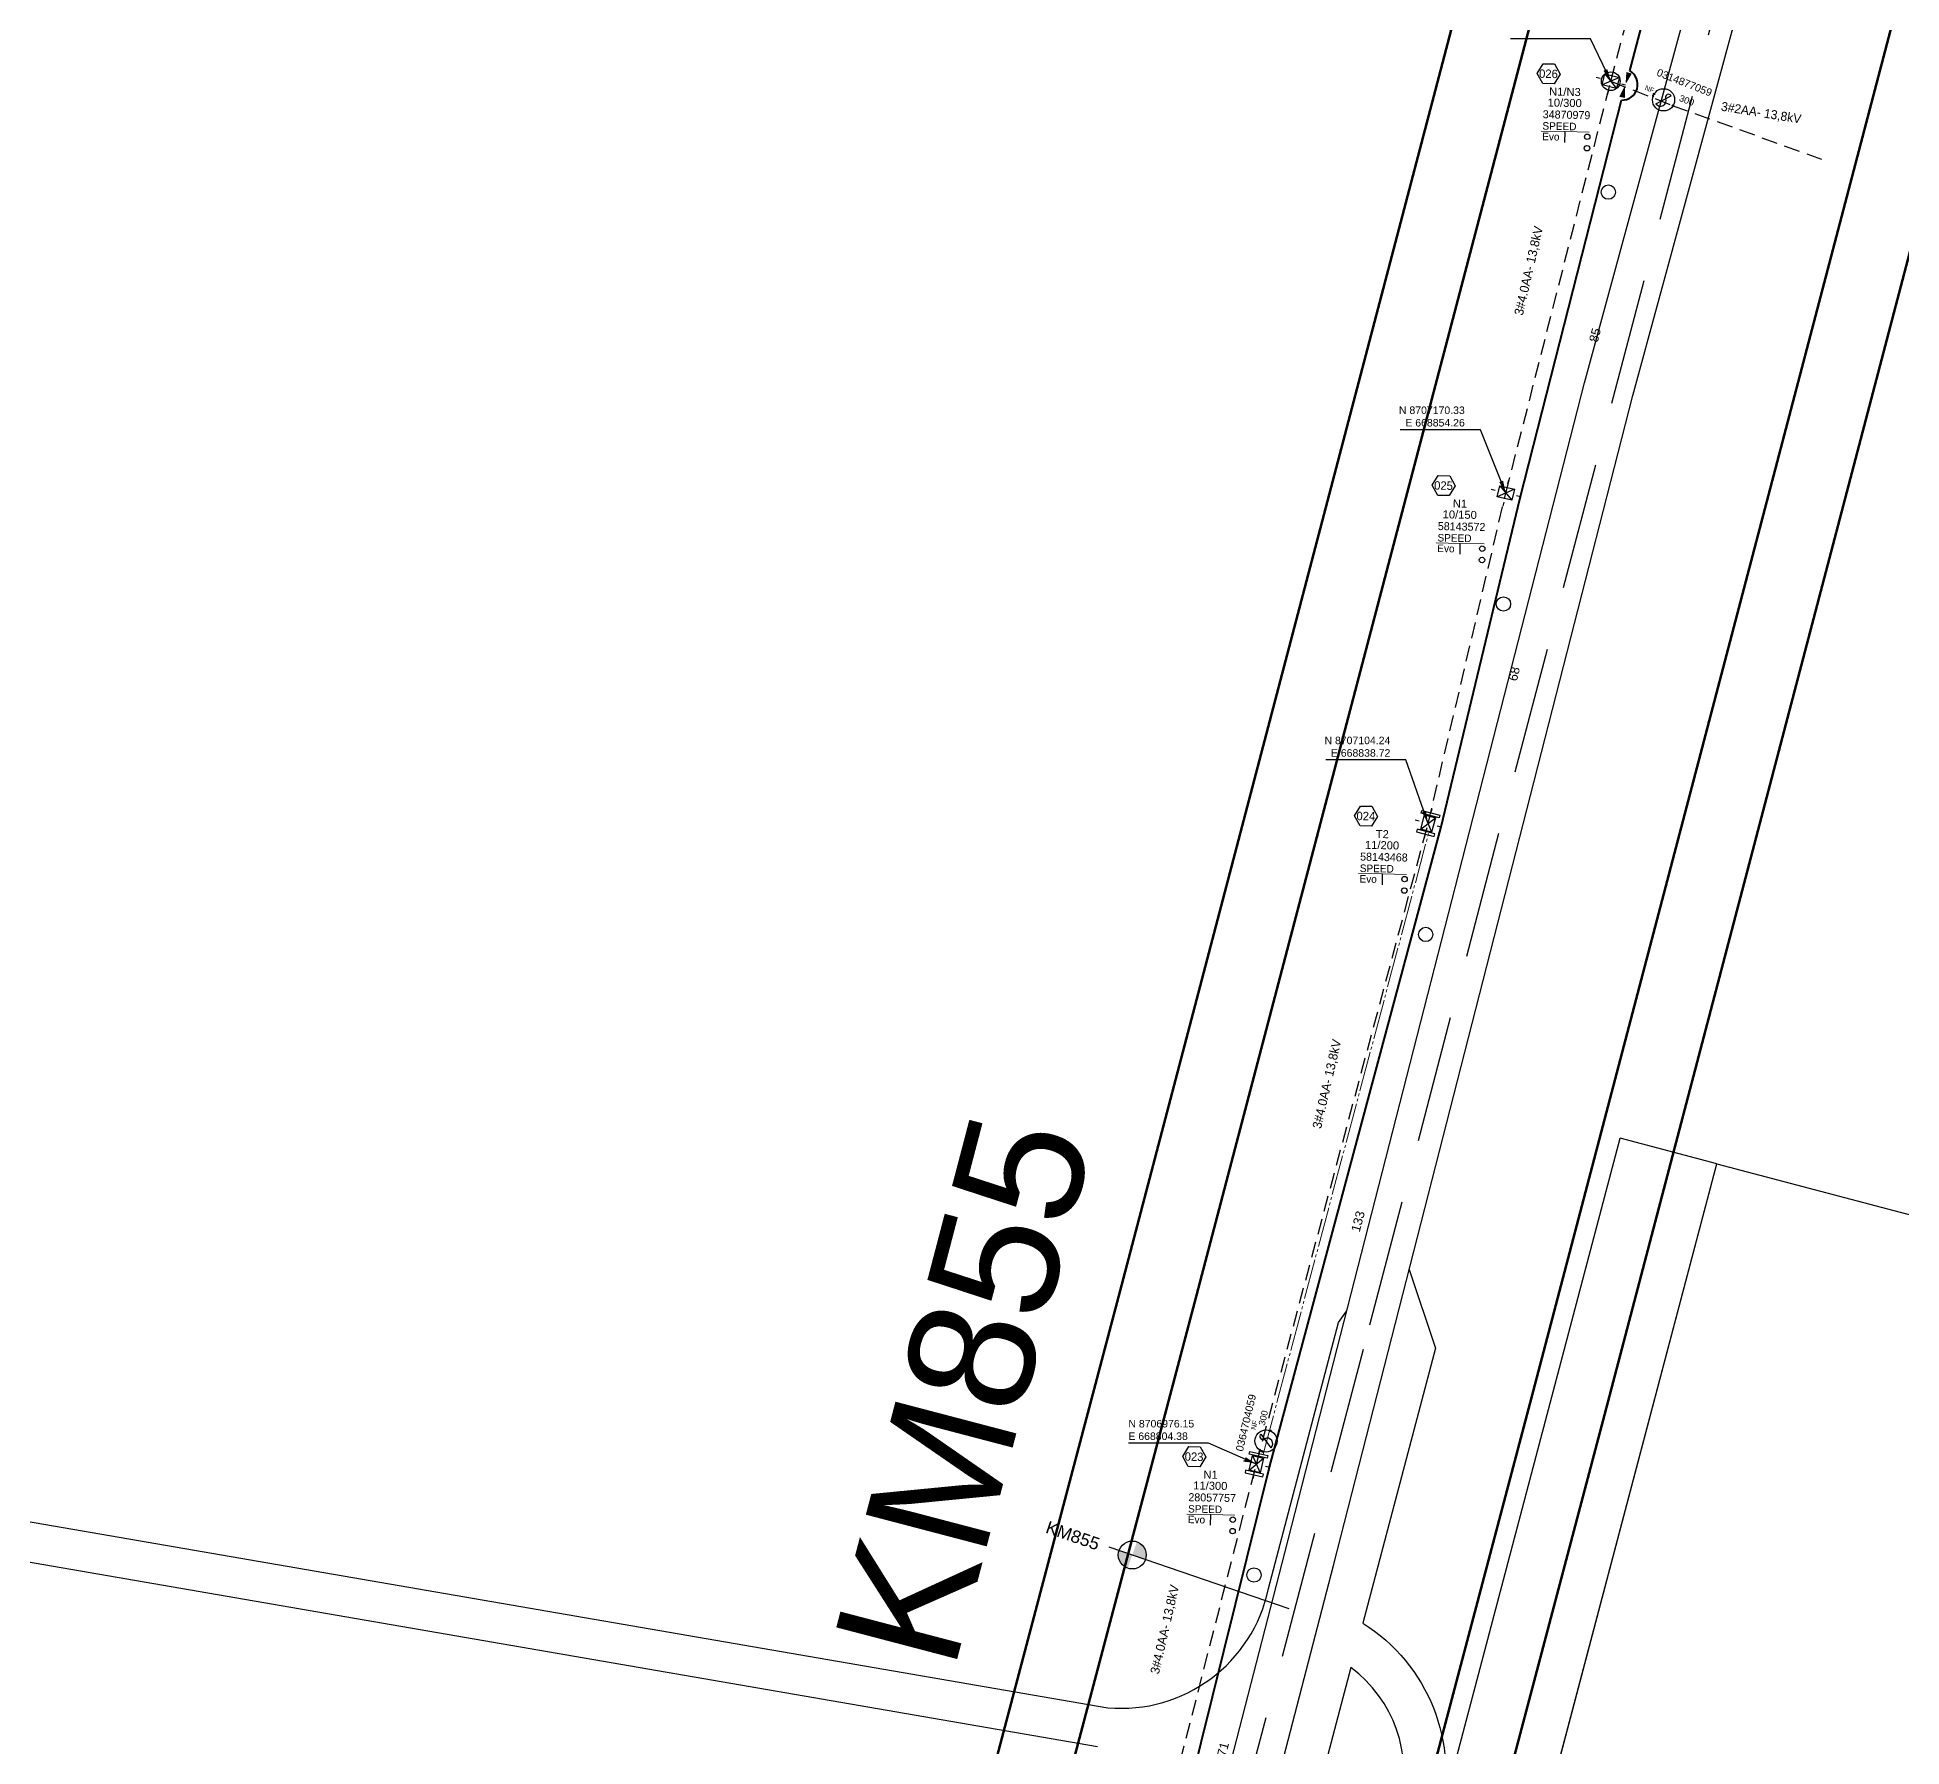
# Model space of a CAD drawing. Header units: millimetres. Extents: x -215 to 3236, y 776 to 3361.
# Drawn here: x 1403.7 to 1776.6, y 2119.9 to 2461.7 of the extents above; entities that cross this region are included whole.
import ezdxf
from ezdxf.enums import TextEntityAlignment as Align

# ---------------------------------------------------------------- set-up
doc = ezdxf.new("R2010")
doc.units = ezdxf.units.MM
for name, pattern in [('DASHEDX2', [38.1, 25.4, -12.7]), ('HIDDEN2', [4.7625, 3.175, -1.5875]), ('JIS_09_08', [10.75, 8, -0.55, 0.55, -0.55, 0.55, -0.55])]:
    doc.linetypes.add(name, pattern=pattern)
for name, color, linetype, lineweight in [('0-Km507+100', 2, 'Continuous', 0), ('CABO PROJETADO', 1, 'Continuous', 40), ('CORDOALHA', 1, 'JIS_09_08', 9), ('Fibra', 1, 'Continuous', 40), ('MARCO KILOMETRICO', 1, 'Continuous', 25)]:
    doc.layers.add(name, color=color, linetype=linetype, lineweight=lineweight)
for name, color, linetype in [('0_FAIXA_DOMINIO_INVENTARIO_DNIT', 254, 'DASHEDX2'), ('CHAVES', 3, 'Continuous'), ('COTAGEM', 1, 'Continuous'), ('DISTANCIA', 7, 'Continuous'), ('Estradas Geral -Dezembro 2017$0$Eixo Estrada', 6, 'Continuous'), ('Estradas Geral -Dezembro 2017$0$QUADRAS', 8, 'Continuous'), ('Estradas Geral -Dezembro 2017$0$RUAS', 253, 'Continuous'), ('ID', 252, 'Continuous'), ('Loc. Geo', 240, 'Continuous'), ('MT', 3, 'HIDDEN2'), ('OCUPANTE', 7, 'Continuous'), ('POSTE', 7, 'Continuous'), ('POSTES', 7, 'Continuous'), ('TEXTO', 7, 'Continuous')]:
    doc.layers.add(name, color=color, linetype=linetype)
doc.layers.add('faixa n edificavel', color=7, linetype='DASHEDX2', true_color=0x7aafdf)
doc.layers.add('LAYER INVISIVEL', color=50, linetype='Continuous', plot=False)
doc.styles.add('Letra Tecnica', font='GOTHIC.TTF')
doc.styles.get("Standard").update_dxf_attribs({"font": 'arial.ttf'})
doc.styles.add('Style-Arial', font='arial.ttf')
doc.dimstyles.new('EVO', dxfattribs={"dimtxt": 1.8, "dimasz": 3.5, "dimexe": 1.75, "dimexo": 0.875, "dimgap": 0.875, "dimtad": 1, "dimdec": 0, "dimdsep": 46, "dimlunit": 6, "dimtxsty": 'Standard', "dimcen": 3.5, "dimse1": 1, "dimse2": 1, "dimsd1": 1, "dimsd2": 1, "dimadec": 0, "dimazin": 0, "dimtfac": 1, "dimtdec": 0, "dimtmove": 0, "dimatfit": 3, "dimfxl": 1.75, "dimtolj": 1, "dimtzin": 0, "dimarcsym": 0})
doc.dimstyles.new('ISO-25', dxfattribs={"dimtxt": 2.5, "dimasz": 2.5, "dimexe": 1.25, "dimexo": 0.625, "dimtad": 1, "dimtxsty": 'Standard', "dimcen": 2.5, "dimadec": 0, "dimazin": 0, "dimtfac": 1, "dimtmove": 0, "dimatfit": 3, "dimfxl": 1, "dimarcsym": 0})

# ---------------------------------------------------------------- blocks, each defined once
blk = doc.blocks.new('*U18')
at = {"layer": 'COTAGEM', "linetype": 'ByBlock'}
blk.add_lwpolyline([(-10151, 1221), (-11299, -766), (-13594, -766), (-14741, 1221), (-13594, 3209), (-11299, 3209)], close=True, dxfattribs=at)
at = {"layer": 'LAYER INVISIVEL'}
for p, q in [((-1830, 393), (-2612, 562)), ((463, 2152), (631, 2934)), ((-463, -2152), (-631, -2934)), ((1830, -393), (2612, -562))]:
    blk.add_line(p, q, dxfattribs=at)
for centre, radius in [((-4469, -11217), 544), ((-4469, -13492), 544), ((0, -22187), 1432)]:
    blk.add_circle(centre, radius, dxfattribs=at)
at = {"layer": 'OCUPANTE', "lineweight": 5}
for p, q in [((-8890, -10282), (-13695, -10282)), ((-4084, -10282), (-8890, -10282))]:
    blk.add_line(p, q, dxfattribs=at)
at = {"layer": 'OCUPANTE'}
blk.add_line((-8890, -12431), (-8890, -10282), dxfattribs=at)
at = {"layer": 'POSTES'}
for p, q in [((-1410, -1231), (-780, 1702)), ((-1410, -1231), (1410, 1231)), ((-780, 1702), (1410, 1231)), ((-780, 1702), (780, -1702)), ((1410, 1231), (780, -1702)), ((780, -1702), (-1410, -1231))]:
    blk.add_line(p, q, dxfattribs=at)
for points in [[(2119, 1249), (-1465, 1975), (-1355, 2521), (2229, 1795)], [(1465, -1975), (-2119, -1249), (-2229, -1795), (1355, -2521)]]:
    blk.add_lwpolyline(points, close=True, dxfattribs=at)
at = {"layer": 'COTAGEM', "style": 'Letra Tecnica'}
blk.add_attdef('N', text='', height=1680, dxfattribs=at).set_placement((-12486, 2902), align=Align.MIDDLE_CENTER)
at = {"layer": 'ID', "style": 'Letra Tecnica'}
blk.add_attdef('ID', text='', height=1600, dxfattribs=at).set_placement((-13453, -5293), align=Align.MIDDLE_LEFT)
at = {"layer": 'OCUPANTE', "style": 'Letra Tecnica'}
for tag, p in [('E6', (232, 10940)), ('E5', (-13464, -6276)), ('E3', (-13464, -8467)), ('E4', (-8658, -8467)), ('E1', (-13464, -10616)), ('E2', (-8658, -10616))]:
    blk.add_attdef(tag, p, '', height=1500, dxfattribs=at)
at = {"layer": 'TEXTO'}
for tag, p in [('REDE', (-9117, -708)), ('MODELO', (-9117, -2916))]:
    blk.add_attdef(tag, text='', height=1600, dxfattribs=at).set_placement(p, align=Align.MIDDLE_CENTER)
blk = doc.blocks.new('*U3')
at = {"layer": 'CHAVES'}
h = blk.add_hatch(dxfattribs=at)
h.set_pattern_fill('ANSI31', color=256)
h.set_pattern_definition([(45, (-1286.40375, 399.43742), (-0.088388348, 0.088388348), [])])
h.paths.add_polyline_path([(-140, 0, 1), (140, 0, 1)])
h = blk.add_hatch(dxfattribs=at)
h.set_pattern_fill('ANSI31', color=256, angle=349.78703)
h.set_pattern_definition([(34.787034, (3199.01163, 228.53242), (-0.071315966, 0.102659792), [])])
h.paths.add_polyline_path([(4254, -393, 1), (4535, -393, 1)])
blk.add_line((1100, -1295), (3330, 1295), dxfattribs=at)
for centre, radius in [((35, 393), 140), ((2215, 0), 2215), ((4394, -393), 140)]:
    blk.add_circle(centre, radius, dxfattribs=at)
for centre, radius, start, end in [((1723, -366), 1119, 236.16406, 42.62723), ((2943, 839), 598, 49.73922, 228.36927)]:
    blk.add_arc(centre, radius, start, end, dxfattribs=at)
at = {"layer": 'CHAVES', "ltscale": 0.01}
for tag, p, height in [('COD', (7, 2627), 1500), ('STA', (5851, 2275), 1000), ('CORR', (0, -3941), 1300)]:
    blk.add_attdef(tag, p, '', height=height, dxfattribs=at)
at = {"layer": 'CHAVES', "ltscale": 0.01, "flags": 1}
blk.add_attdef('CODPATR_CH', (5807, 998), '', height=1000, dxfattribs=at)
at = {"layer": 'CHAVES'}
blk.add_attdef('ELO', (9351, 2275), '', height=1000, dxfattribs=at)
blk = doc.blocks.new('*U19')
at = {"layer": 'COTAGEM', "linetype": 'ByBlock'}
blk.add_lwpolyline([(-10151, 1221), (-11299, -766), (-13594, -766), (-14741, 1221), (-13594, 3209), (-11299, 3209)], close=True, dxfattribs=at)
at = {"layer": 'LAYER INVISIVEL'}
for p, q in [((-1818, 446), (-2595, 637)), ((524, 2138), (715, 2915)), ((-524, -2138), (-715, -2915)), ((1818, -446), (2595, -637))]:
    blk.add_line(p, q, dxfattribs=at)
for centre, radius in [((-4469, -11217), 544), ((-4469, -13492), 544), ((0, -22187), 1432)]:
    blk.add_circle(centre, radius, dxfattribs=at)
at = {"layer": 'OCUPANTE', "lineweight": 5}
for p, q in [((-8890, -10282), (-13695, -10282)), ((-4084, -10282), (-8890, -10282))]:
    blk.add_line(p, q, dxfattribs=at)
at = {"layer": 'OCUPANTE'}
blk.add_line((-8890, -12431), (-8890, -10282), dxfattribs=at)
at = {"layer": 'POSTES'}
for p, q in [((-1445, -1190), (-730, 1724)), ((-1445, -1190), (1445, 1190)), ((-730, 1724), (1445, 1190)), ((-730, 1724), (730, -1724)), ((1445, 1190), (730, -1724)), ((730, -1724), (-1445, -1190))]:
    blk.add_line(p, q, dxfattribs=at)
for points in [[(2154, 1187), (-1408, 2016), (-1282, 2559), (2280, 1730)], [(1408, -2016), (-2154, -1187), (-2280, -1730), (1282, -2559)]]:
    blk.add_lwpolyline(points, close=True, dxfattribs=at)
at = {"layer": 'COTAGEM', "style": 'Letra Tecnica'}
blk.add_attdef('N', text='', height=1680, dxfattribs=at).set_placement((-12486, 2902), align=Align.MIDDLE_CENTER)
at = {"layer": 'ID', "style": 'Letra Tecnica'}
blk.add_attdef('ID', text='', height=1600, dxfattribs=at).set_placement((-13453, -5293), align=Align.MIDDLE_LEFT)
at = {"layer": 'OCUPANTE', "style": 'Letra Tecnica'}
for tag, p in [('E6', (232, 10940)), ('E5', (-13464, -6276)), ('E3', (-13464, -8467)), ('E4', (-8658, -8467)), ('E1', (-13464, -10616)), ('E2', (-8658, -10616))]:
    blk.add_attdef(tag, p, '', height=1500, dxfattribs=at)
at = {"layer": 'TEXTO'}
for tag, p in [('REDE', (-9117, -708)), ('MODELO', (-9117, -2916))]:
    blk.add_attdef(tag, text='', height=1600, dxfattribs=at).set_placement(p, align=Align.MIDDLE_CENTER)
blk = doc.blocks.new('*D65')
at = {"layer": 'Defpoints', "color": 0, "transparency": 16777216}
for p in [(1647.5, 2176.39, -25.08), (1656.65, 2174.04), (1629.92, 2107.73, -25.08)]:
    blk.add_point(p, dxfattribs=at)
at = {"layer": 'DISTANCIA', "color": 0, "transparency": 16777216, "insert": (1640.83, 2119.39), "char_height": 1.8, "attachment_point": 5, "rotation": 75.6444}
blk.add_mtext('\\A1;71', dxfattribs=at)
blk = doc.blocks.new('*D66')
at = {"layer": 'Defpoints', "color": 0, "transparency": 16777216}
for p in [(1681.85, 2304.48, -25.08), (1690.4, 2302.18), (1647.5, 2176.39, -25.08)]:
    blk.add_point(p, dxfattribs=at)
at = {"layer": 'DISTANCIA', "color": 0, "transparency": 16777216, "insert": (1667.83, 2224.92), "char_height": 1.8, "attachment_point": 5, "rotation": 74.9885}
blk.add_mtext('\\A1;133', dxfattribs=at)
blk = doc.blocks.new('*U42')
at = {"layer": 'COTAGEM', "linetype": 'ByBlock'}
blk.add_lwpolyline([(-10151, 1221), (-11299, -766), (-13594, -766), (-14741, 1221), (-13594, 3209), (-11299, 3209)], close=True, dxfattribs=at)
at = {"layer": 'LAYER INVISIVEL'}
for p, q in [((-2153, 458), (-2936, 624)), ((389, 1831), (556, 2614)), ((-389, -1831), (-556, -2614)), ((2153, -458), (2936, -624))]:
    blk.add_line(p, q, dxfattribs=at)
for centre, radius in [((-4469, -11217), 544), ((-4469, -13492), 544), ((0, -22187), 1432)]:
    blk.add_circle(centre, radius, dxfattribs=at)
at = {"layer": 'OCUPANTE', "lineweight": 5}
for p, q in [((-8890, -10282), (-13695, -10282)), ((-4084, -10282), (-8890, -10282))]:
    blk.add_line(p, q, dxfattribs=at)
at = {"layer": 'OCUPANTE'}
blk.add_line((-8890, -12431), (-8890, -10282), dxfattribs=at)
at = {"layer": 'POSTES'}
for p, q in [((-1700, -784), (-1234, 1408)), ((1700, 784), (-1700, -784)), ((-1234, 1408), (1700, 784)), ((-1234, 1408), (1234, -1408)), ((1700, 784), (1234, -1408)), ((1234, -1408), (-1700, -784))]:
    blk.add_line(p, q, dxfattribs=at)
at = {"layer": 'COTAGEM', "style": 'Letra Tecnica'}
blk.add_attdef('N', text='', height=1680, dxfattribs=at).set_placement((-12486, 2902), align=Align.MIDDLE_CENTER)
at = {"layer": 'ID', "style": 'Letra Tecnica'}
blk.add_attdef('ID', text='', height=1600, dxfattribs=at).set_placement((-13453, -5293), align=Align.MIDDLE_LEFT)
at = {"layer": 'OCUPANTE', "style": 'Letra Tecnica'}
for tag, p in [('E6', (232, 10940)), ('E5', (-13464, -6276)), ('E3', (-13464, -8467)), ('E4', (-8658, -8467)), ('E1', (-13464, -10616)), ('E2', (-8658, -10616))]:
    blk.add_attdef(tag, p, '', height=1500, dxfattribs=at)
at = {"layer": 'TEXTO'}
for tag, p in [('REDE', (-9117, -708)), ('MODELO', (-9117, -2916))]:
    blk.add_attdef(tag, text='', height=1600, dxfattribs=at).set_placement(p, align=Align.MIDDLE_CENTER)
blk = doc.blocks.new('*D67')
at = {"layer": 'Defpoints', "color": 0, "transparency": 16777216}
for p in [(1718.37, 2452.91, -25.08), (1729.31, 2450.13), (1697.39, 2370.57, -25.08)]:
    blk.add_point(p, dxfattribs=at)
at = {"layer": 'DISTANCIA', "color": 0, "transparency": 16777216, "insert": (1715.23, 2402.15), "char_height": 1.8, "attachment_point": 5, "rotation": 75.7017}
blk.add_mtext('\\A1;85', dxfattribs=at)
blk = doc.blocks.new('*D68')
at = {"layer": 'Defpoints', "color": 0, "transparency": 16777216}
for p in [(1697.39, 2370.57, -25.08), (1708.76, 2367.89), (1681.85, 2304.48, -25.08)]:
    blk.add_point(p, dxfattribs=at)
at = {"layer": 'DISTANCIA', "color": 0, "transparency": 16777216, "insert": (1699.05, 2334.4), "char_height": 1.8, "attachment_point": 5, "rotation": 76.7684}
blk.add_mtext('\\A1;68', dxfattribs=at)
blk = doc.blocks.new('*U39')
at = {"layer": 'COTAGEM', "linetype": 'ByBlock'}
blk.add_lwpolyline([(-10151, 1221), (-11299, -766), (-13594, -766), (-14741, 1221), (-13594, 3209), (-11299, 3209)], close=True, dxfattribs=at)
at = {"layer": 'LAYER INVISIVEL'}
for p, q in [((-2144, 498), (-2924, 679)), ((423, 1824), (604, 2603)), ((-423, -1824), (-604, -2603)), ((2144, -498), (2924, -679))]:
    blk.add_line(p, q, dxfattribs=at)
for centre, radius in [((-4469, -11217), 544), ((-4469, -13492), 544), ((0, -22187), 1432)]:
    blk.add_circle(centre, radius, dxfattribs=at)
at = {"layer": 'OCUPANTE', "lineweight": 5}
for p, q in [((-8890, -10282), (-13695, -10282)), ((-4084, -10282), (-8890, -10282))]:
    blk.add_line(p, q, dxfattribs=at)
at = {"layer": 'OCUPANTE'}
blk.add_line((-8890, -12431), (-8890, -10282), dxfattribs=at)
at = {"layer": 'POSTES'}
for p, q in [((-1714, -752), (-1208, 1430)), ((1714, 752), (-1714, -752)), ((-1208, 1430), (1714, 752)), ((-1208, 1430), (1208, -1430)), ((1714, 752), (1208, -1430)), ((1208, -1430), (-1714, -752))]:
    blk.add_line(p, q, dxfattribs=at)
blk.add_circle((0, 0), 1872, dxfattribs=at)
at = {"layer": 'COTAGEM', "style": 'Letra Tecnica'}
blk.add_attdef('N', text='', height=1680, dxfattribs=at).set_placement((-12486, 2902), align=Align.MIDDLE_CENTER)
at = {"layer": 'ID', "style": 'Letra Tecnica'}
blk.add_attdef('ID', text='', height=1600, dxfattribs=at).set_placement((-13453, -5293), align=Align.MIDDLE_LEFT)
at = {"layer": 'OCUPANTE', "style": 'Letra Tecnica'}
for tag, p in [('E6', (232, 10940)), ('E5', (-13464, -6276)), ('E3', (-13464, -8467)), ('E4', (-8658, -8467)), ('E1', (-13464, -10616)), ('E2', (-8658, -10616))]:
    blk.add_attdef(tag, p, '', height=1500, dxfattribs=at)
at = {"layer": 'TEXTO'}
for tag, p in [('REDE', (-9117, -708)), ('MODELO', (-9117, -2916))]:
    blk.add_attdef(tag, text='', height=1600, dxfattribs=at).set_placement(p, align=Align.MIDDLE_CENTER)
blk = doc.blocks.new('Estradas Geral -Dezembro 2017$0$camping club')
at = {"layer": 'Estradas Geral -Dezembro 2017$0$QUADRAS'}
for p, q in [((666943.92, 8707243.32), (668774.64, 8706927.44)), ((668772.58, 8706919.64), (666942.15, 8707235.35)), ((668806.79, 8706951.28), (668820.83, 8707004.46)), ((668820.83, 8707004.46), (668822.5, 8707006.81))]:
    blk.add_line(p, q, dxfattribs=at)
for points in [[(668816.82, 8706812.97), (668877.1, 8707041.32)], [(668896.44, 8707036.21), (668877.1, 8707041.32)], [(668836.3, 8706808.4), (668896.44, 8707036.21), (669017.3, 8707004.31), (668887.13, 8706511.2), (668766.27, 8706543.1), (668896.44, 8707036.21)]]:
    blk.add_lwpolyline(points, dxfattribs=at)
blk.add_lwpolyline([(668834.93, 8707015.06), (668840.17, 8706999.35), (668825.65, 8706944.35, -0.738137), (668808.45, 8706879.2), (668794.23, 8706825.32), (668786.12, 8706818.11)], format="xyb", dxfattribs=at)
blk.add_lwpolyline([(668823.3, 8706935.46), (668810.89, 8706888.43, 0.677265)], format="xyb", close=True, dxfattribs=at)
blk.add_arc((668777.36, 8706957.37), 30.05, 264.8046, 348.3104, dxfattribs=at)
blk = doc.blocks.new('*U40')
at = {"layer": 'CABO PROJETADO'}
h = blk.add_hatch(color=256, dxfattribs=at)
h.dxf.hatch_style = 1
h.paths.add_polyline_path([(0.15, 0.49), (1.17, 2.19), (0.3, 2.47)])
h = blk.add_hatch(color=256, dxfattribs=at)
h.dxf.hatch_style = 1
h.paths.add_polyline_path([(-0.13, -0.5), (-1.06, -2.3), (-0.18, -2.53)])
at = {"layer": 'CORDOALHA'}
for points in [[(0.15, 0.49), (1.17, 2.19), (0.3, 2.47), (0.15, 0.49)], [(-0.13, -0.5), (-1.06, -2.3), (-0.18, -2.53)]]:
    blk.add_lwpolyline(points, close=True, dxfattribs=at)
blk = doc.blocks.new('*D87')
at = {"layer": 'Defpoints', "color": 0, "transparency": 16777216}
for p in [(1738.66, 2529.27, -25.08), (1749.22, 2526.46), (1718.37, 2452.91, -25.08)]:
    blk.add_point(p, dxfattribs=at)
at = {"layer": 'DISTANCIA', "color": 0, "transparency": 16777216, "insert": (1736.22, 2484.52), "char_height": 1.8, "attachment_point": 5, "rotation": 75.122}
blk.add_mtext('\\A1;79', dxfattribs=at)

msp = doc.modelspace()

# ---------------------------------------------------------------- hatches: boundary and pattern name
at = {"layer": 'MARCO KILOMETRICO'}
h = msp.add_hatch(color=256, dxfattribs=at)
h.dxf.hatch_style = 1
h.paths.add_polyline_path([(1622.677, 2158.213), (1623.609, 2160.85, -0.3893244), (1625.385, 2157.51, -0.019242), (1625.323, 2157.304)])
h.paths.add_polyline_path([(1621.745, 2155.575, -0.3893244), (1619.97, 2158.915, -0.019242), (1620.032, 2159.122), (1622.677, 2158.213)])

# ---------------------------------------------------------------- linework, layer by layer
at = {"layer": '0_FAIXA_DOMINIO_INVENTARIO_DNIT', "linetype": 'DASHEDX2', "const_width": 0.5}
for points in [[(2012.853, 3360.286), (1915.121, 2988.126), (1850.577, 2746.386), (1797.502, 2551.368), (1702.716, 2190.412), (1674.269, 2082.811), (1664.15, 2037.403), (1641.546, 1945.521), (1615.061, 1845.544), (1577.146, 1699.775), (1519.087, 1480.056), (1463.869, 1272.064), (1415.41, 1087.737)], [(1939.796, 3357.683), (1847.453, 3006.044), (1782.989, 2764.606), (1729.877, 2569.449), (1635.027, 2208.247), (1606.244, 2099.376), (1595.993, 2053.379), (1573.721, 1962.846), (1547.355, 1863.317), (1509.434, 1717.527), (1451.421, 1497.979), (1396.191, 1289.944), (1347.711, 1105.535)]]:
    msp.add_lwpolyline(points, dxfattribs=at)
at = {"layer": 'CORDOALHA', "color": 242, "linetype": 'JIS_09_08', "true_color": 0xcd2027}
msp.add_line((1648.836, 2178.343), (1682.029, 2302.875), dxfattribs=at)
at = {"layer": 'Estradas Geral -Dezembro 2017$0$Eixo Estrada', "linetype": 'DASHEDX2'}
msp.add_lwpolyline([(1975.983, 3357.683), (1881.287, 2997.085), (1816.783, 2755.496), (1763.689, 2560.409), (1668.871, 2199.329), (1640.256, 2091.094), (1630.072, 2045.391), (1607.633, 1954.184), (1581.208, 1854.43), (1543.29, 1708.651), (1485.254, 1489.018), (1430.03, 1281.004), (1381.56, 1096.636)], dxfattribs=at)
at = {"layer": 'Estradas Geral -Dezembro 2017$0$RUAS'}
for points in [[(1620.019, 2022.583), (1639.634, 2106.136), (1653.211, 2158.615), (1713.148, 2392.597), (1834.629, 2838.761), (1970.615, 3357.683)], [(1629.754, 2020.298), (1649.344, 2103.741), (1662.896, 2156.122), (1722.816, 2390.043), (1844.291, 2836.179), (1980.952, 3357.683)]]:
    msp.add_lwpolyline(points, dxfattribs=at)
at = {"layer": 'faixa n edificavel', "color": 143, "linetype": 'DASHEDX2', "true_color": 0x7aafdf, "const_width": 0.5}
msp.add_lwpolyline([(1924.288, 3357.683), (1832.953, 3009.884), (1768.506, 2768.511), (1715.385, 2573.324), (1620.522, 2212.069), (1591.667, 2102.926), (1581.388, 2056.803), (1559.187, 1966.559), (1532.846, 1867.125), (1494.925, 1721.331), (1436.92, 1501.819), (1381.689, 1293.775), (1333.204, 1109.349)], dxfattribs=at)
at = {"layer": 'faixa n edificavel', "color": 143, "true_color": 0x7aafdf, "const_width": 0.5}
msp.add_lwpolyline([(2027.678, 3357.683), (2027.362, 3356.478), (1929.622, 2984.286), (1865.06, 2742.482), (1811.993, 2547.494), (1717.221, 2186.59), (1688.846, 2079.262), (1678.755, 2033.98), (1656.08, 1941.809), (1629.569, 1841.735), (1591.656, 1695.971), (1533.587, 1476.216), (1478.372, 1268.233), (1429.917, 1083.923)], dxfattribs=at)
at = {"layer": 'Fibra'}
for p, q in [((1722.164, 2455), (1741.557, 2528.495)), ((1700.231, 2369.615), (1720.51, 2449.148)), ((1684.426, 2303.785), (1700.231, 2369.615)), ((1650.096, 2175.77), (1684.426, 2303.785)), ((1633.716, 2109.815), (1650.096, 2175.77))]:
    msp.add_line(p, q, dxfattribs=at)
msp.add_arc((1720.62, 2452.277), 3.13, 267.82621, 60.45393, dxfattribs=at)
at = {"layer": 'MARCO KILOMETRICO'}
msp.add_lwpolyline([(1654.081, 2147.424), (1618.069, 2159.796)], dxfattribs=at)
msp.add_circle((1622.677, 2158.213), 2.797, dxfattribs=at)
at = {"layer": 'MT'}
for p, q in [((1718.372, 2452.914), (1738.657, 2529.266)), ((1697.385, 2370.568), (1718.372, 2452.914)), ((1718.372, 2452.914), (1730.68, 2448.079)), ((1730.68, 2448.079), (1761.463, 2436.987)), ((1681.845, 2304.477), (1697.385, 2370.568)), ((1647.496, 2176.388), (1681.845, 2304.477)), ((1629.925, 2107.73), (1647.496, 2176.388))]:
    msp.add_line(p, q, dxfattribs=at)

# ---------------------------------------------------------------- block references
msp.add_blockref('*U40', (1721.273, 2452.175))
ref = msp.add_blockref('*U3', (1726.863, 2449.998), dxfattribs=dict(xscale=0.0009999999999999987, yscale=0.0009999999999999987, zscale=0.0009999999999999987, rotation=338.576261021374))
ref.add_attrib('COD', '0314877059', (1727.411, 2454.085), dxfattribs={"layer": 'CHAVES', "ltscale": 0.01, "height": 1.5, "rotation": 338.57626})
ref.add_attrib('STA', 'NF', (1725.082, 2451.211), dxfattribs={"layer": 'CHAVES', "ltscale": 0.01, "height": 1, "rotation": 338.57626})
ref.add_attrib('CORR', '300', (1731.92, 2449.027), dxfattribs={"layer": 'CHAVES', "ltscale": 0.01, "height": 1.3, "rotation": 338.57626})
ref = msp.add_blockref('*U3', (1648.923, 2178.855), dxfattribs=dict(xscale=0.0009999999999999987, yscale=0.0009999999999999987, zscale=0.0009999999999999987, rotation=76.78724206873602))
ref.add_attrib('COD', '0364704059', (1644.8, 2178.813), dxfattribs={"layer": 'CHAVES', "ltscale": 0.01, "height": 1.5, "rotation": 76.78724})
ref.add_attrib('STA', 'NF', (1647.348, 2183.171), dxfattribs={"layer": 'CHAVES', "ltscale": 0.01, "height": 1, "rotation": 76.78724})
ref.add_attrib('CORR', '300', (1649.162, 2183.998), dxfattribs={"layer": 'CHAVES', "ltscale": 0.01, "height": 1.3, "rotation": 76.78724})
at = {"layer": 'Loc. Geo'}
msp.add_blockref('Estradas Geral -Dezembro 2017$0$camping club', (-667156.879, -8704799.763), dxfattribs=at)
at = {"layer": 'POSTE'}
ref = msp.add_blockref('*U39', (1718.372, 2452.914), dxfattribs=dict(at, xscale=0.001, yscale=0.001, zscale=0.001, rotation=358.7705005782111))
ref.add_attrib('N', '026', dxfattribs={"layer": 'COTAGEM', "height": 1.68, "rotation": 358.7705, "style": 'Letra Tecnica'}).set_placement((1705.916, 2454.404), align=Align.MIDDLE_CENTER)
ref.add_attrib('MODELO', '10/300', dxfattribs={"layer": 'TEXTO', "height": 1.6, "rotation": 358.7705}).set_placement((1709.161, 2448.595), align=Align.MIDDLE_CENTER)
ref.add_attrib('REDE', 'N1/N3', dxfattribs={"layer": 'TEXTO', "height": 1.6, "rotation": 358.7705}).set_placement((1709.208, 2450.803), align=Align.MIDDLE_CENTER)
ref.add_attrib('ID', '34870979', dxfattribs={"layer": 'ID', "height": 1.6, "rotation": 358.7705, "style": 'Letra Tecnica'}).set_placement((1704.774, 2446.312), align=Align.MIDDLE_LEFT)
ref.add_attrib('E1', 'Evo', (1704.652, 2441.118), dxfattribs={"layer": 'OCUPANTE', "height": 1.5, "rotation": 358.7705, "style": 'Letra Tecnica'})
ref.add_attrib('E3', 'SPEED', (1704.698, 2443.238), dxfattribs={"layer": 'OCUPANTE', "height": 1.5, "rotation": 358.7705, "style": 'Letra Tecnica'})
ref = msp.add_blockref('*U42', (1697.385, 2370.568), dxfattribs=dict(at, xscale=0.001, yscale=0.001, zscale=0.001, rotation=358.7705005782111))
ref.add_attrib('N', '025', dxfattribs={"layer": 'COTAGEM', "height": 1.68, "rotation": 358.7705, "style": 'Letra Tecnica'}).set_placement((1684.929, 2372.058), align=Align.MIDDLE_CENTER)
ref.add_attrib('MODELO', '10/150', dxfattribs={"layer": 'TEXTO', "height": 1.6, "rotation": 358.7705}).set_placement((1688.174, 2366.249), align=Align.MIDDLE_CENTER)
ref.add_attrib('REDE', 'N1', dxfattribs={"layer": 'TEXTO', "height": 1.6, "rotation": 358.7705}).set_placement((1688.221, 2368.457), align=Align.MIDDLE_CENTER)
ref.add_attrib('ID', '58143572', dxfattribs={"layer": 'ID', "height": 1.6, "rotation": 358.7705, "style": 'Letra Tecnica'}).set_placement((1683.787, 2363.966), align=Align.MIDDLE_LEFT)
ref.add_attrib('E1', 'Evo', (1683.665, 2358.772), dxfattribs={"layer": 'OCUPANTE', "height": 1.5, "rotation": 358.7705, "style": 'Letra Tecnica'})
ref.add_attrib('E3', 'SPEED', (1683.711, 2360.892), dxfattribs={"layer": 'OCUPANTE', "height": 1.5, "rotation": 358.7705, "style": 'Letra Tecnica'})
ref = msp.add_blockref('*U19', (1681.845, 2304.477), dxfattribs=dict(at, xscale=0.001, yscale=0.001, zscale=0.001, rotation=358.7705005782111))
ref.add_attrib('N', '024', dxfattribs={"layer": 'COTAGEM', "height": 1.68, "rotation": 358.7705, "style": 'Letra Tecnica'}).set_placement((1669.389, 2305.966), align=Align.MIDDLE_CENTER)
ref.add_attrib('MODELO', '11/200', dxfattribs={"layer": 'TEXTO', "height": 1.6, "rotation": 358.7705}).set_placement((1672.634, 2300.158), align=Align.MIDDLE_CENTER)
ref.add_attrib('REDE', 'T2', dxfattribs={"layer": 'TEXTO', "height": 1.6, "rotation": 358.7705}).set_placement((1672.681, 2302.366), align=Align.MIDDLE_CENTER)
ref.add_attrib('ID', '58143468', dxfattribs={"layer": 'ID', "height": 1.6, "rotation": 358.7705, "style": 'Letra Tecnica'}).set_placement((1668.247, 2297.875), align=Align.MIDDLE_LEFT)
ref.add_attrib('E1', 'Evo', (1668.125, 2292.681), dxfattribs={"layer": 'OCUPANTE', "height": 1.5, "rotation": 358.7705, "style": 'Letra Tecnica'})
ref.add_attrib('E3', 'SPEED', (1668.171, 2294.801), dxfattribs={"layer": 'OCUPANTE', "height": 1.5, "rotation": 358.7705, "style": 'Letra Tecnica'})
ref = msp.add_blockref('*U18', (1647.496, 2176.388), dxfattribs=dict(at, xscale=0.001, yscale=0.001, zscale=0.001, rotation=358.7705005782111))
ref.add_attrib('N', '023', dxfattribs={"layer": 'COTAGEM', "height": 1.68, "rotation": 358.7705, "style": 'Letra Tecnica'}).set_placement((1635.04, 2177.877), align=Align.MIDDLE_CENTER)
ref.add_attrib('MODELO', '11/300', dxfattribs={"layer": 'TEXTO', "height": 1.6, "rotation": 358.7705}).set_placement((1638.285, 2172.068), align=Align.MIDDLE_CENTER)
ref.add_attrib('REDE', 'N1', dxfattribs={"layer": 'TEXTO', "height": 1.6, "rotation": 358.7705}).set_placement((1638.332, 2174.277), align=Align.MIDDLE_CENTER)
ref.add_attrib('ID', '28057757', dxfattribs={"layer": 'ID', "height": 1.6, "rotation": 358.7705, "style": 'Letra Tecnica'}).set_placement((1633.898, 2169.785), align=Align.MIDDLE_LEFT)
ref.add_attrib('E1', 'Evo', (1633.776, 2164.592), dxfattribs={"layer": 'OCUPANTE', "height": 1.5, "rotation": 358.7705, "style": 'Letra Tecnica'})
ref.add_attrib('E3', 'SPEED', (1633.822, 2166.712), dxfattribs={"layer": 'OCUPANTE', "height": 1.5, "rotation": 358.7705, "style": 'Letra Tecnica'})

# ---------------------------------------------------------------- texts
at = {"layer": '0-Km507+100', "color": 3, "linetype": 'Continuous', "lineweight": 0, "insert": (1601.313, 2188.055), "char_height": 25, "attachment_point": 8, "rotation": 75.30505, "line_spacing_factor": 1.2, "style": 'Style-Arial'}
msp.add_mtext('KM855', dxfattribs=at)
at = {"layer": 'Loc. Geo', "char_height": 1.5}
for s, insert, attachment_point in [('N 8707170.33\\PE 668854.26', (1689.178, 2383.848), 9), ('N 8707104.24\\PE 668838.72', (1674.289, 2317.822), 9), ('N 8706976.15\\PE 668804.38', (1621.906, 2181.196), 7)]:
    msp.add_mtext(s, dxfattribs=dict(at, insert=insert, attachment_point=attachment_point))
at = {"layer": 'MARCO KILOMETRICO', "insert": (1610.788, 2162.08), "char_height": 2.5, "width": 10.6412, "attachment_point": 5, "rotation": 340.98946}
msp.add_mtext('KM855', dxfattribs=at)
at = {"layer": 'MT', "style": 'Letra Tecnica'}
for s, rotation, p in [('3#2AA- 13,8kV', 350.77547, (1740.329, 2447.048)), ('3#4.0AA- 13,8kV', 77.12319, (1700.781, 2405.946)), ('3#4.0AA- 13,8kV', 77.12319, (1660.429, 2243.33)), ('3#4.0AA- 13,8kV', 77.12319, (1627.997, 2134.275))]:
    msp.add_text(s, height=1.8, rotation=rotation, dxfattribs=at).set_placement(p)

# ---------------------------------------------------------------- dimensions: what is measured, and where the dimension line sits
at = {"layer": 'DISTANCIA'}
for base, p1, p2, angle, picture, middle in [((1749.222, 2526.459, 25.082), (1718.372, 2452.914), (1738.657, 2529.266), 75.12195, '*D87', (1737.957, 2484.057, 25.082)), ((1729.31, 2450.127, 25.082), (1697.385, 2370.568), (1718.372, 2452.914), 75.70169, '*D67', (1716.97, 2401.711, 25.082)), ((1708.765, 2367.892, 25.082), (1681.845, 2304.477), (1697.385, 2370.568), 76.7684, '*D68', (1700.794, 2333.993, 25.082)), ((1690.404, 2302.182, 25.082), (1647.496, 2176.388), (1681.845, 2304.477), 74.98855, '*D66', (1669.56, 2224.456, 25.082)), ((1656.65, 2174.045, 25.082), (1629.925, 2107.73), (1647.496, 2176.388), 75.64439, '*D65', (1642.55, 2118.951, 25.082))]:
    dim = msp.add_linear_dim(base=base, p1=p1, p2=p2, angle=angle, dimstyle='EVO', dxfattribs=at)
    dim.commit()
    dim.dimension.update_dxf_attribs({"geometry": picture, "text_midpoint": middle, "dimtype": 161})

# ---------------------------------------------------------------- leaders
at = {"layer": 'Loc. Geo', "annotation_type": 0, "has_hookline": 1, "hookline_direction": 1}
for points, text_width in [([(1718.372, 2452.914), (1714.33, 2461.382), (1711.83, 2461.382)], 12.915), ([(1697.385, 2370.568), (1692.303, 2383.223), (1689.803, 2383.223)], 12.912), ([(1681.845, 2304.477), (1677.414, 2317.197), (1674.914, 2317.197)], 12.906), ([(1647.496, 2176.388), (1637.954, 2180.571), (1635.454, 2180.571)], 12.923)]:
    msp.add_leader(points, dimstyle='ISO-25', dxfattribs=dict(at, text_width=text_width))

doc.saveas('drawing.dxf')
